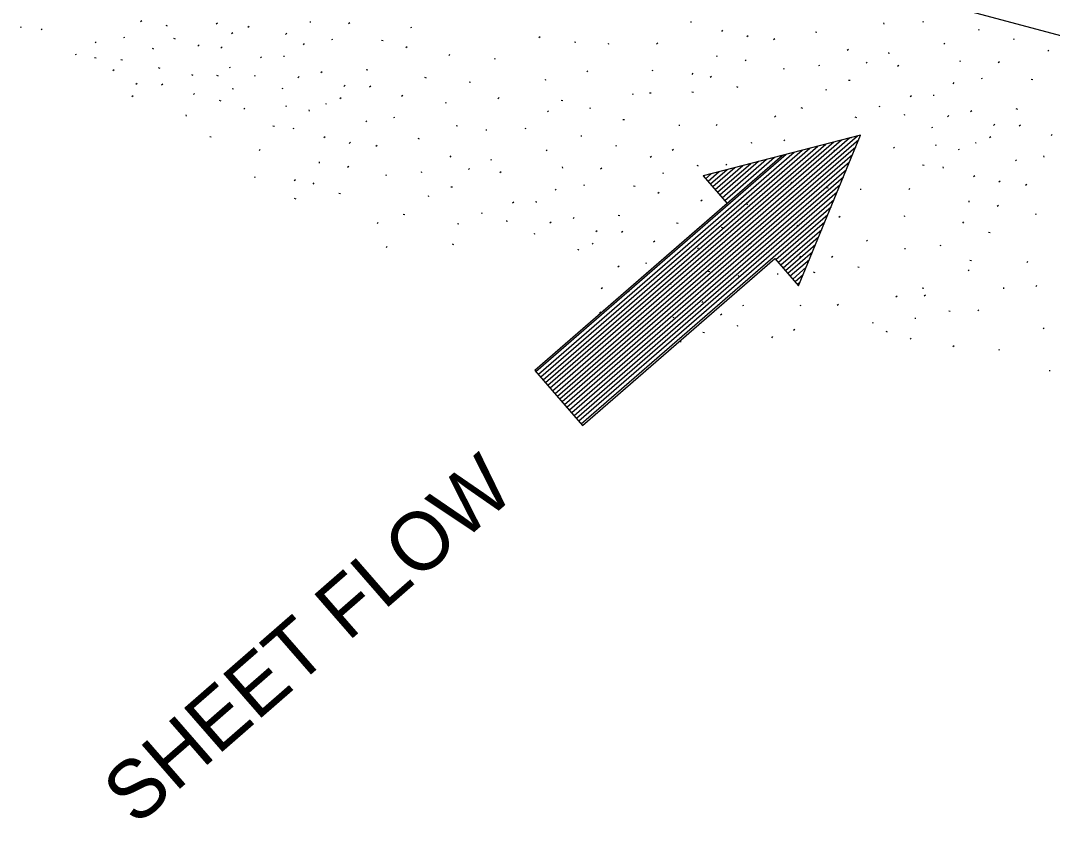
# Model space of a CAD drawing. Extents: x 1007 to 1035.5, y 1000.5 to 1021.5.
# Drawn here: x 1023.807 to 1027.352, y 1015.873 to 1018.631 of the extents above; entities that cross this region are included whole.
import ezdxf

# ---------------------------------------------------------------- set-up
doc = ezdxf.new("R2010")
doc.units = 0
for name, color, linetype in [('Level 1', 7, 'Continuous'), ('Level 11', 7, 'Continuous'), ('Level 5', 7, 'Continuous')]:
    doc.layers.add(name, color=color, linetype=linetype)

msp = doc.modelspace()

# ---------------------------------------------------------------- linework, layer by layer
at = {"layer": 'Level 1'}
msp.add_lwpolyline([(1026.6933, 1018.2373), (1026.1523, 1018.0976), (1026.2343, 1018.0032), (1025.5735, 1017.4297), (1025.7373, 1017.2409), (1026.3982, 1017.8144), (1026.4801, 1017.72)], close=True, dxfattribs=at)
for points in [[(1026.5735, 1018.2063), (1025.6187, 1017.3777)], [(1026.6006, 1018.2134), (1025.6268, 1017.3683)], [(1026.6278, 1018.2203), (1025.6351, 1017.3588)], [(1026.6549, 1018.2273), (1025.6433, 1017.3493)], [(1026.6549, 1018.2273), (1025.6433, 1017.3493)], [(1026.6821, 1018.2343), (1025.6514, 1017.3398)], [(1026.687, 1018.2221), (1025.6597, 1017.3305)], [(1026.4378, 1018.1713), (1025.5777, 1017.4249)], [(1026.4649, 1018.1783), (1025.5859, 1017.4154)], [(1026.492, 1018.1853), (1025.5941, 1017.406)], [(1026.5192, 1018.1923), (1025.6023, 1017.3966)], [(1026.5463, 1018.1993), (1025.6105, 1017.3871)], [(1026.6764, 1018.1963), (1025.6678, 1017.3211)], [(1026.6658, 1018.1706), (1025.676, 1017.3116)], [(1026.4243, 1018.1678), (1025.5736, 1017.4296)], [(1026.6551, 1018.1448), (1025.6843, 1017.3022)], [(1026.3157, 1018.1398), (1026.2016, 1018.0408)], [(1026.3428, 1018.1468), (1026.2098, 1018.0314)], [(1026.3699, 1018.1538), (1026.218, 1018.0219)], [(1026.3971, 1018.1608), (1026.2262, 1018.0125)], [(1026.6445, 1018.119), (1025.6924, 1017.2927)], [(1026.1799, 1018.1048), (1026.1607, 1018.0881)], [(1026.2071, 1018.1118), (1026.1688, 1018.0787)], [(1026.2342, 1018.1188), (1026.177, 1018.0692)], [(1026.2613, 1018.1258), (1026.1853, 1018.0598)], [(1026.2885, 1018.1328), (1026.1934, 1018.0503)], [(1026.6339, 1018.0933), (1025.7006, 1017.2833)], [(1026.6233, 1018.0675), (1025.7088, 1017.2738)], [(1026.1528, 1018.0978), (1026.1524, 1018.0975)], [(1026.6127, 1018.0418), (1025.717, 1017.2643)], [(1026.6021, 1018.016), (1025.7252, 1017.2549)], [(1026.5914, 1017.9903), (1025.7334, 1017.2455)], [(1026.5808, 1017.9644), (1026.4023, 1017.8096)], [(1026.5703, 1017.9387), (1026.4106, 1017.8002)], [(1026.5703, 1017.9387), (1026.4106, 1017.8002)], [(1026.5596, 1017.9128), (1026.4188, 1017.7908)], [(1026.549, 1017.8872), (1026.4269, 1017.7813)], [(1026.5383, 1017.8614), (1026.4352, 1017.7718)], [(1026.5278, 1017.8356), (1026.4433, 1017.7623)], [(1026.5171, 1017.8098), (1026.4515, 1017.7529)], [(1026.5065, 1017.7841), (1026.4598, 1017.7435)], [(1026.4959, 1017.7583), (1026.4679, 1017.734)], [(1026.4853, 1017.7325), (1026.4762, 1017.7246)]]:
    msp.add_lwpolyline(points, dxfattribs=at)
at = {"layer": 'Level 11'}
msp.add_line((1030.3114, 1017.7938), (1024.1639, 1019.4411), dxfattribs=at)
at = {"layer": 'Level 5'}
for p, q in [((1024.2231, 1018.6308), (1024.2191, 1018.6272)), ((1023.8073, 1018.6113), (1023.8082, 1018.6078)), ((1023.8816, 1018.6035), (1023.8774, 1018.5998)), ((1024.3056, 1018.6153), (1024.3108, 1018.6137)), ((1024.4838, 1018.6228), (1024.4796, 1018.6193)), ((1024.592, 1018.6115), (1024.5879, 1018.6079)), ((1024.8016, 1018.6285), (1024.8025, 1018.625)), ((1024.9378, 1018.6241), (1024.9338, 1018.6205)), ((1025.148, 1018.61), (1025.1489, 1018.6064)), ((1026.1093, 1018.6285), (1026.1103, 1018.625)), ((1026.2191, 1018.5981), (1026.2151, 1018.5945)), ((1026.7721, 1018.6232), (1026.7731, 1018.6197)), ((1026.907, 1018.6291), (1026.9079, 1018.6255)), ((1027.0986, 1018.6023), (1027.0995, 1018.5987)), ((1024.067, 1018.559), (1024.0629, 1018.5554)), ((1024.1614, 1018.5755), (1024.1624, 1018.5719)), ((1024.3325, 1018.5708), (1024.3378, 1018.5692)), ((1024.5359, 1018.5898), (1024.5319, 1018.5862)), ((1024.7218, 1018.5878), (1024.7177, 1018.5842)), ((1024.8761, 1018.5687), (1024.8771, 1018.5652)), ((1025.0472, 1018.5642), (1025.0524, 1018.5625)), ((1025.5918, 1018.5759), (1025.5878, 1018.5723)), ((1026.3064, 1018.5793), (1026.3023, 1018.5758)), ((1026.3979, 1018.5683), (1026.3939, 1018.5648)), ((1026.5376, 1018.5932), (1026.5428, 1018.5915)), ((1027.2183, 1018.57), (1027.2192, 1018.5665)), ((1024.259, 1018.5363), (1024.2643, 1018.5347)), ((1024.4204, 1018.5477), (1024.4163, 1018.544)), ((1024.4996, 1018.5408), (1024.4955, 1018.5372)), ((1024.7817, 1018.5523), (1024.7776, 1018.5487)), ((1025.1351, 1018.5409), (1025.1309, 1018.5373)), ((1025.7099, 1018.5585), (1025.7151, 1018.5568)), ((1025.8262, 1018.5535), (1025.8271, 1018.5499)), ((1025.9964, 1018.5545), (1025.9923, 1018.5508)), ((1026.6515, 1018.5325), (1026.6474, 1018.5288)), ((1026.9826, 1018.5535), (1026.9785, 1018.5499)), ((1027.3403, 1018.5303), (1027.3363, 1018.5267)), ((1023.9963, 1018.5173), (1023.9973, 1018.5137)), ((1024.0611, 1018.5048), (1024.0664, 1018.5031)), ((1024.1519, 1018.498), (1024.1572, 1018.4963)), ((1024.6353, 1018.5075), (1024.6313, 1018.5038)), ((1024.711, 1018.5105), (1024.7119, 1018.507)), ((1025.2822, 1018.5146), (1025.2781, 1018.511)), ((1025.4358, 1018.5025), (1025.4368, 1018.499)), ((1026.1984, 1018.5117), (1026.1993, 1018.5082)), ((1026.3004, 1018.4963), (1026.2963, 1018.4927)), ((1026.7158, 1018.4889), (1026.7117, 1018.4853)), ((1026.7888, 1018.5214), (1026.7898, 1018.5178)), ((1027.0336, 1018.4946), (1027.0346, 1018.491)), ((1027.1699, 1018.4901), (1027.1658, 1018.4865)), ((1024.1286, 1018.4621), (1024.1244, 1018.4585)), ((1024.2799, 1018.47), (1024.2851, 1018.4683)), ((1024.5249, 1018.4727), (1024.5258, 1018.4691)), ((1024.8433, 1018.4553), (1024.8391, 1018.4517)), ((1024.9946, 1018.4633), (1024.9998, 1018.4617)), ((1025.7563, 1018.4587), (1025.7523, 1018.455)), ((1025.9771, 1018.4618), (1025.978, 1018.4583)), ((1026.4281, 1018.4684), (1026.429, 1018.4648)), ((1026.5495, 1018.4793), (1026.5504, 1018.4758)), ((1026.8241, 1018.4776), (1026.8199, 1018.474)), ((1024.3941, 1018.446), (1024.3993, 1018.4443)), ((1024.4802, 1018.4438), (1024.4854, 1018.4421)), ((1024.6106, 1018.4441), (1024.6116, 1018.4405)), ((1024.7637, 1018.4389), (1024.7596, 1018.4353)), ((1025.1948, 1018.437), (1025.2001, 1018.4353)), ((1025.348, 1018.4212), (1025.3533, 1018.4195)), ((1025.6094, 1018.4302), (1025.6104, 1018.4266)), ((1026.1171, 1018.4504), (1026.113, 1018.4468)), ((1026.1809, 1018.4397), (1026.1768, 1018.436)), ((1026.6513, 1018.4266), (1026.6571, 1018.4263)), ((1027.0138, 1018.4183), (1027.0096, 1018.4147)), ((1027.1083, 1018.4348), (1027.1092, 1018.4312)), ((1027.2793, 1018.4302), (1027.2844, 1018.4285)), ((1024.2071, 1018.4158), (1024.2029, 1018.4122)), ((1024.2953, 1018.4133), (1024.2912, 1018.4097)), ((1024.5338, 1018.3986), (1024.5389, 1018.3969)), ((1024.7061, 1018.401), (1024.707, 1018.3975)), ((1024.9218, 1018.4091), (1024.9176, 1018.4055)), ((1025.0099, 1018.4065), (1025.0058, 1018.4029)), ((1025.9678, 1018.3833), (1025.9736, 1018.3829)), ((1026.1135, 1018.3868), (1026.1188, 1018.3852)), ((1026.2664, 1018.4046), (1026.2718, 1018.4029)), ((1026.5738, 1018.3963), (1026.5748, 1018.3928)), ((1024.1938, 1018.3733), (1024.1896, 1018.3697)), ((1024.4051, 1018.3806), (1024.401, 1018.377)), ((1024.4894, 1018.358), (1024.4948, 1018.3563)), ((1024.8572, 1018.3452), (1024.8569, 1018.3467)), ((1024.9084, 1018.3665), (1024.9043, 1018.3629)), ((1025.1198, 1018.3738), (1025.1157, 1018.3702)), ((1025.2673, 1018.3513), (1025.2683, 1018.3477)), ((1025.4514, 1018.3667), (1025.4473, 1018.363)), ((1025.6644, 1018.3585), (1025.6697, 1018.3568)), ((1025.9093, 1018.381), (1025.9103, 1018.3775)), ((1026.8674, 1018.3735), (1026.8633, 1018.3698)), ((1026.9431, 1018.3765), (1026.944, 1018.373)), ((1024.578, 1018.3304), (1024.5739, 1018.3268)), ((1024.7188, 1018.3397), (1024.7197, 1018.3362)), ((1024.7971, 1018.3244), (1024.7981, 1018.3208)), ((1024.8584, 1018.3432), (1024.8572, 1018.3452)), ((1025.6213, 1018.3217), (1025.6172, 1018.318)), ((1025.7633, 1018.333), (1025.7642, 1018.3294)), ((1026.4879, 1018.3326), (1026.4932, 1018.3309)), ((1026.7569, 1018.3387), (1026.7579, 1018.3351)), ((1027.0753, 1018.3213), (1027.0711, 1018.3178)), ((1027.2266, 1018.3293), (1027.2318, 1018.3277)), ((1024.3749, 1018.3071), (1024.3759, 1018.3035)), ((1024.997, 1018.2875), (1024.9929, 1018.2838)), ((1025.0896, 1018.3003), (1025.0906, 1018.2968)), ((1025.8761, 1018.2922), (1025.8819, 1018.2918)), ((1026.4018, 1018.3037), (1026.3978, 1018.3)), ((1026.6738, 1018.3007), (1026.679, 1018.299)), ((1026.8427, 1018.3102), (1026.8436, 1018.3066)), ((1026.9958, 1018.305), (1026.9916, 1018.3013)), ((1027.1538, 1018.2752), (1027.1497, 1018.2715)), ((1024.674, 1018.2698), (1024.6793, 1018.2682)), ((1024.7433, 1018.2625), (1024.7443, 1018.259)), ((1025.3033, 1018.2711), (1025.3086, 1018.2694)), ((1025.4061, 1018.2572), (1025.407, 1018.2537)), ((1025.5409, 1018.2631), (1025.5419, 1018.2595)), ((1026.0693, 1018.2735), (1026.0703, 1018.27)), ((1026.2004, 1018.2748), (1026.1964, 1018.2712)), ((1026.9381, 1018.267), (1026.9391, 1018.2635)), ((1027.2419, 1018.2726), (1027.2379, 1018.269)), ((1027.3518, 1018.2398), (1027.3478, 1018.2363)), ((1024.4569, 1018.2338), (1024.4621, 1018.2322)), ((1024.8531, 1018.2321), (1024.849, 1018.2285)), ((1024.9403, 1018.2133), (1024.9363, 1018.2097)), ((1025.1716, 1018.2271), (1025.1768, 1018.2254)), ((1025.7326, 1018.2362), (1025.7335, 1018.2327)), ((1026.3176, 1018.214), (1026.3185, 1018.2104)), ((1026.4328, 1018.2216), (1026.4288, 1018.218)), ((1026.6555, 1018.2303), (1026.6608, 1018.2286)), ((1026.9508, 1018.2057), (1026.9518, 1018.2022)), ((1027.0893, 1018.2112), (1027.0889, 1018.2127)), ((1027.0906, 1018.2092), (1027.0893, 1018.2112)), ((1027.1404, 1018.2326), (1027.1363, 1018.229)), ((1024.6304, 1018.1885), (1024.6263, 1018.1848)), ((1025.0319, 1018.2023), (1025.0278, 1018.1987)), ((1025.6166, 1018.1875), (1025.6125, 1018.1838)), ((1025.8523, 1018.204), (1025.8532, 1018.2004)), ((1026.0499, 1018.1886), (1026.0459, 1018.185)), ((1026.6054, 1018.1862), (1026.6013, 1018.1825)), ((1026.8101, 1018.1965), (1026.8059, 1018.1928)), ((1027.0292, 1018.1905), (1027.0301, 1018.1869)), ((1024.8324, 1018.1457), (1024.8333, 1018.1421)), ((1025.2854, 1018.1665), (1025.2814, 1018.1628)), ((1025.4228, 1018.1553), (1025.4238, 1018.1518)), ((1025.9743, 1018.1643), (1025.9703, 1018.1607)), ((1026.1301, 1018.1343), (1026.1353, 1018.1327)), ((1026.2336, 1018.1383), (1026.2296, 1018.1348)), ((1026.9061, 1018.1358), (1026.9113, 1018.1342)), ((1027.2291, 1018.1535), (1027.2249, 1018.1498)), ((1027.3216, 1018.1663), (1027.3226, 1018.1628)), ((1024.9343, 1018.1303), (1024.9303, 1018.1267)), ((1025.0621, 1018.1023), (1025.063, 1018.0988)), ((1025.1835, 1018.1133), (1025.1844, 1018.1098)), ((1025.3498, 1018.1228), (1025.3456, 1018.1193)), ((1025.458, 1018.1115), (1025.4539, 1018.1079)), ((1025.6676, 1018.1285), (1025.6686, 1018.125)), ((1025.8038, 1018.1241), (1025.7998, 1018.1205)), ((1026.0141, 1018.11), (1026.015, 1018.1064)), ((1026.9754, 1018.1285), (1026.9763, 1018.125)), ((1027.0852, 1018.0981), (1027.0811, 1018.0945)), ((1024.6111, 1018.0958), (1024.612, 1018.0923)), ((1024.7511, 1018.0844), (1024.7469, 1018.0808)), ((1024.8149, 1018.0736), (1024.8108, 1018.07)), ((1025.7422, 1018.0687), (1025.7431, 1018.0652)), ((1025.9133, 1018.0642), (1025.9184, 1018.0625)), ((1026.4578, 1018.0759), (1026.4538, 1018.0723)), ((1027.1724, 1018.0793), (1027.1683, 1018.0758)), ((1027.264, 1018.0683), (1027.2599, 1018.0648)), ((1024.9004, 1018.0386), (1024.9057, 1018.0369)), ((1025.2078, 1018.0303), (1025.2087, 1018.0268)), ((1025.2853, 1018.0606), (1025.2911, 1018.0602)), ((1025.6477, 1018.0523), (1025.6436, 1018.0487)), ((1026.0011, 1018.0409), (1025.9969, 1018.0373)), ((1026.5759, 1018.0585), (1026.5811, 1018.0568)), ((1026.6922, 1018.0535), (1026.6931, 1018.0499)), ((1026.8624, 1018.0545), (1026.8583, 1018.0508)), ((1024.7475, 1018.0208), (1024.7528, 1018.0192)), ((1025.5013, 1018.0075), (1025.4973, 1018.0038)), ((1025.5771, 1018.0105), (1025.578, 1018.007)), ((1026.1483, 1018.0146), (1026.1441, 1018.011)), ((1026.3018, 1018.0025), (1026.3028, 1017.999)), ((1027.0644, 1018.0117), (1027.0654, 1018.0082)), ((1027.1664, 1017.9963), (1027.1623, 1017.9927)), ((1025.1219, 1017.9665), (1025.1271, 1017.9648)), ((1025.3909, 1017.9727), (1025.3918, 1017.9691)), ((1025.8606, 1017.9633), (1025.8658, 1017.9617)), ((1026.6224, 1017.9587), (1026.6183, 1017.955)), ((1026.8431, 1017.9618), (1026.8441, 1017.9583)), ((1027.2941, 1017.9684), (1027.2951, 1017.9648)), ((1025.0358, 1017.9377), (1025.0318, 1017.934)), ((1025.3078, 1017.9347), (1025.3129, 1017.933)), ((1025.4767, 1017.9441), (1025.4776, 1017.9405)), ((1025.6297, 1017.9389), (1025.6256, 1017.9353)), ((1025.7093, 1017.9553), (1025.7051, 1017.9517)), ((1026.0609, 1017.937), (1026.0661, 1017.9353)), ((1026.2141, 1017.9212), (1026.2193, 1017.9195)), ((1026.4754, 1017.9302), (1026.4764, 1017.9266)), ((1027.0469, 1017.9397), (1027.0428, 1017.936)), ((1025.5721, 1017.901), (1025.573, 1017.8975)), ((1025.7878, 1017.9091), (1025.7837, 1017.9055)), ((1025.8759, 1017.9065), (1025.8718, 1017.9029)), ((1027.1325, 1017.9046), (1027.1378, 1017.9029)), ((1025.0668, 1017.8556), (1025.0627, 1017.852)), ((1025.2895, 1017.8642), (1025.2948, 1017.8625)), ((1025.7744, 1017.8665), (1025.7703, 1017.8629)), ((1025.9858, 1017.8738), (1025.9817, 1017.8702)), ((1026.1333, 1017.8513), (1026.1343, 1017.8477)), ((1026.3174, 1017.8667), (1026.3133, 1017.863)), ((1026.5304, 1017.8585), (1026.5357, 1017.8568)), ((1026.717, 1017.8775), (1026.7129, 1017.8739)), ((1026.8448, 1017.8497), (1026.8456, 1017.8462)), ((1026.9661, 1017.8607), (1026.9671, 1017.8571)), ((1025.7233, 1017.8452), (1025.7229, 1017.8467)), ((1025.7245, 1017.8432), (1025.7233, 1017.8452)), ((1026.4873, 1017.8217), (1026.4833, 1017.818)), ((1026.5976, 1017.8208), (1026.5934, 1017.8173)), ((1025.8631, 1017.7875), (1025.8589, 1017.7838)), ((1025.9556, 1017.8003), (1025.9566, 1017.7968)), ((1026.6831, 1017.7858), (1026.6883, 1017.7842)), ((1027.0679, 1017.8078), (1027.0738, 1017.8075)), ((1027.2679, 1017.8037), (1027.2638, 1017.8)), ((1026.1693, 1017.7711), (1026.1746, 1017.7694)), ((1026.2721, 1017.7572), (1026.2731, 1017.7537)), ((1026.407, 1017.7631), (1026.4079, 1017.7595)), ((1026.5301, 1017.7681), (1026.5354, 1017.7664)), ((1027.0665, 1017.7748), (1027.0624, 1017.7712)), ((1025.8064, 1017.7133), (1025.8023, 1017.7097)), ((1026.0376, 1017.7271), (1026.0428, 1017.7254)), ((1026.9046, 1017.7138), (1026.9098, 1017.7122)), ((1027.1836, 1017.714), (1027.1845, 1017.7104)), ((1027.2988, 1017.7216), (1027.2948, 1017.718)), ((1025.8979, 1017.7023), (1025.8939, 1017.6987)), ((1026.8184, 1017.685), (1026.8144, 1017.6813)), ((1026.916, 1017.6886), (1026.9119, 1017.685)), ((1026.1515, 1017.6665), (1026.1474, 1017.6628)), ((1026.2888, 1017.6553), (1026.2898, 1017.6518)), ((1026.4859, 1017.6548), (1026.4869, 1017.6512)), ((1026.6171, 1017.656), (1026.613, 1017.6523)), ((1027.0997, 1017.6383), (1027.0956, 1017.6348)), ((1025.8004, 1017.6303), (1025.7963, 1017.6267)), ((1025.9281, 1017.6023), (1025.929, 1017.5988)), ((1026.0495, 1017.6133), (1026.0504, 1017.6098)), ((1026.2158, 1017.6228), (1026.2117, 1017.6193)), ((1026.8801, 1017.61), (1026.8811, 1017.6064)), ((1026.9961, 1017.6343), (1027.0013, 1017.6327)), ((1026.2688, 1017.5853), (1026.2698, 1017.5817)), ((1026.4666, 1017.5698), (1026.4625, 1017.5662)), ((1026.7342, 1017.5952), (1026.7351, 1017.5917)), ((1027.3239, 1017.5759), (1027.3198, 1017.5723)), ((1026.1513, 1017.5606), (1026.1571, 1017.5602)), ((1026.3909, 1017.5456), (1026.3868, 1017.542)), ((1026.7793, 1017.5642), (1026.7844, 1017.5625)), ((1026.8671, 1017.5409), (1026.863, 1017.5373)), ((1026.0738, 1017.5303), (1026.0748, 1017.5268)), ((1027.0143, 1017.5146), (1027.0101, 1017.511)), ((1027.1678, 1017.5025), (1027.1688, 1017.499)), ((1027.3415, 1017.4302), (1027.3424, 1017.4266))]:
    msp.add_line(p, q, dxfattribs=at)

# ---------------------------------------------------------------- texts
at = {"layer": 'Level 1'}
msp.add_text('SHEET FLOW', height=0.2, rotation=41.0977, dxfattribs=at).set_placement((1024.2038, 1015.8606))

doc.saveas('drawing.dxf')
